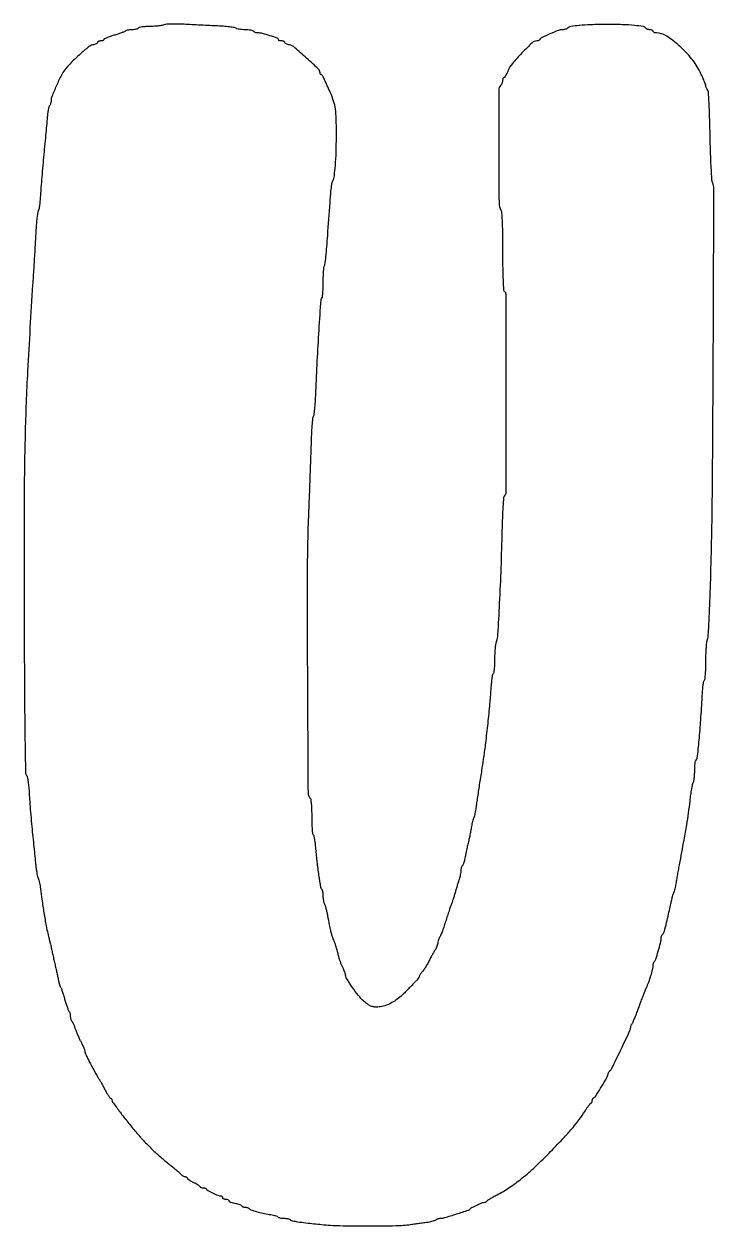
# Model space of a CAD drawing. Extents: x 0.9 to 37.3, y 0.9 to 64.5.
import ezdxf

# ---------------------------------------------------------------- set-up
doc = ezdxf.new("R2010")
doc.units = 0

msp = doc.modelspace()

# ---------------------------------------------------------------- linework, layer by layer
msp.add_lwpolyline([(8.255, 64.434141, -0.064905), (8.155495, 64.404432, -0.012544), (7.968998, 64.37902, -0.013154), (7.748465, 64.360444, -0.011807), (7.519163, 64.352617, 0.013842), (7.29833, 64.34418, 0.019885), (7.1037, 64.323544, 0.016175), (6.947996, 64.295573, 0.204566), (6.900333, 64.262, -0.154739), (6.862301, 64.229298, -0.037412), (6.782772, 64.202204, -0.034862), (6.682488, 64.183555, -0.028549), (6.573603, 64.177333, 0.02331), (6.462655, 64.172158, 0.025634), (6.356179, 64.156667, 0.026228), (6.267435, 64.134179, 0.10489), (6.218767, 64.106979, -0.083716), (6.161755, 64.071898, -0.007721), (6.006518, 64.011843, -0.009787), (5.817699, 63.946298, -0.007523), (5.609167, 63.881907, 0.011619), (5.40635, 63.817456, 0.018172), (5.235443, 63.751705, 0.012733), (5.101555, 63.690453, 0.286544), (5.08, 63.655928, -0.2184), (5.067493, 63.628661, -0.078249), (5.030258, 63.6056, -0.059497), (4.975504, 63.589885, -0.04018), (4.910667, 63.584667, 0.044077), (4.845845, 63.578941, 0.06388), (4.791075, 63.561772, 0.083673), (4.754025, 63.536516, 0.204147), (4.741333, 63.506727, -0.231198), (4.724851, 63.472987, -0.044812), (4.666169, 63.435174, -0.039366), (4.583458, 63.399798, -0.027321), (4.485453, 63.372587, 0.117358), (4.266655, 63.266935, 0.011918), (3.825008, 62.88937, 0.01593), (3.369234, 62.453545, 0.023797), (3.002395, 62.042248, 0.05708), (2.835787, 61.780423, 0.008769), (2.575314, 61.220081, 0.006709), (2.328746, 60.643619, 0.098002), (2.286, 60.427625, -0.035453), (2.28026, 60.346779, -0.033231), (2.263141, 60.265743, -0.034964), (2.238098, 60.195952, -0.088842), (2.208184, 60.151433, 0.131135), (2.175314, 60.092405, 0.013029), (2.139453, 59.932967, 0.015704), (2.107118, 59.737309, 0.011846), (2.08348, 59.520667, -0.001557), (2.056974, 59.220615, -0.000371), (2.010955, 58.721625, -0.000382), (1.957232, 58.148538, -0.000377), (1.902429, 57.573333, 0.001801), (1.848131, 56.985706, 0.00161), (1.795927, 56.3753, 0.001614), (1.752564, 55.826618, 0.005029), (1.728267, 55.456667, -0.008929), (1.707099, 55.168713, -0.010703), (1.67655, 54.89866, -0.009518), (1.641754, 54.673139, -0.067278), (1.608378, 54.567667, 0.07104), (1.575006, 54.459395, 0.008584), (1.540122, 54.211802, 0.010062), (1.509476, 53.914384, 0.008128), (1.488203, 53.594, -0.002051), (1.464241, 53.151882, -0.000469), (1.419936, 52.404169, -0.000485), (1.36722, 51.542355, -0.000472), (1.312374, 50.673, 0.002815), (1.046117, 46.112728, 0.006835), (0.914601, 42.7441, 0.005688), (0.862713, 39.031749, 0.001448), (0.864496, 33.010881, 0.000582), (0.881844, 29.028513, 0.002388), (0.906713, 26.613351, 0.000689), (0.935599, 24.857669, 0.170343), (0.989586, 24.71216, -0.126826), (1.030512, 24.625323, -0.010739), (1.071837, 24.379626, -0.013702), (1.107275, 24.080065, -0.010171), (1.130589, 23.747612, 0.005956), (1.156192, 23.332378, 0.00239), (1.200683, 22.765136, 0.002365), (1.254439, 22.154349, 0.002988), (1.310202, 21.59, -0.00015), (1.365974, 21.056529, -0.000164), (1.41977, 20.53881, -0.000153), (1.465515, 20.095855, -0.000819), (1.489982, 19.854333, 0.012328), (1.511727, 19.679841, 0.012116), (1.542148, 19.505612, 0.012075), (1.576181, 19.354305, 0.044348), (1.60833, 19.261667, -0.040424), (1.640489, 19.171292, -0.012355), (1.674481, 19.030156, -0.012279), (1.704871, 18.869621, -0.013131), (1.726575, 18.711333, 0.008854), (1.798701, 18.149666, 0.004235), (1.910227, 17.430694, 0.003865), (2.028397, 16.742669, 0.017065), (2.114899, 16.340667, -0.002044), (2.156984, 16.170162, -0.001314), (2.20446, 15.972102, -0.001321), (2.249898, 15.778044, -0.002483), (2.28541, 15.621, 0.001058), (2.32343, 15.450614, 0.000378), (2.378362, 15.207721, 0.000375), (2.439014, 14.941401, 0.000444), (2.496777, 14.689667, -0.001404), (2.552622, 14.444133, -0.001373), (2.607503, 14.196483, -0.001351), (2.654489, 13.978852, -0.005181), (2.681967, 13.843, 0.014633), (2.704934, 13.739549, 0.015115), (2.7337, 13.638742, 0.014992), (2.763809, 13.553128, 0.060522), (2.789776, 13.504333, -0.065439), (2.82027, 13.445652, -0.005403), (2.87744, 13.282877, -0.007156), (2.940986, 13.086286, -0.005454), (3.005118, 12.869333, 0.00738), (3.070067, 12.652691, 0.009689), (3.136082, 12.457033, 0.007508), (3.196608, 12.296135, 0.086171), (3.231646, 12.238567, -0.080419), (3.258685, 12.195262, -0.032932), (3.281333, 12.129532, -0.03152), (3.296815, 12.054306, -0.035002), (3.302, 11.980333, 0.035161), (3.307208, 11.90636, 0.031648), (3.32276, 11.831135, 0.033071), (3.345512, 11.765409, 0.080553), (3.372673, 11.7221, -0.066627), (3.408495, 11.668347, -0.008294), (3.468194, 11.54094, -0.009657), (3.533985, 11.386319, -0.007861), (3.59861, 11.218333, 0.009312), (3.66939, 11.035931, 0.006985), (3.753816, 10.837768, 0.007067), (3.83854, 10.653447, 0.016052), (3.908938, 10.517258, -0.014298), (3.968325, 10.403352, -0.016174), (4.018554, 10.290771, -0.01554), (4.054956, 10.192947, -0.080605), (4.064354, 10.136258, 0.101868), (4.086581, 10.030141, 0.009571), (4.19791, 9.786522, 0.00943), (4.367304, 9.450256, 0.00333), (4.622267, 8.974731, 0.00473), (4.687205, 8.858167, 0.006205), (4.748824, 8.753036, 0.004646), (4.802221, 8.666304, 0.057271), (4.826454, 8.636064, -0.068667), (4.851995, 8.602665, -0.002512), (4.930186, 8.463114, -0.004546), (5.020509, 8.296434, -0.003171), (5.119498, 8.106833, 0.010144), (5.220239, 7.920265, 0.015464), (5.315861, 7.763007, 0.010009), (5.400442, 7.638646, 0.242999), (5.436544, 7.62, -0.130445), (5.462014, 7.61324, -0.100659), (5.483714, 7.594227, -0.088504), (5.498309, 7.565786, -0.07453), (5.503333, 7.532263, 0.157917), (5.539067, 7.421943, 0.003217), (5.888434, 6.94571, 0.00777), (6.28936, 6.423647, 0.006912), (6.721993, 5.893286, 0.012524), (7.127289, 5.434093, 0.011852), (7.562414, 4.987044, 0.012011), (8.011666, 4.567522, 0.013934), (8.45932, 4.191, -0.004093), (8.673344, 4.01806, -0.004627), (8.87586, 3.848497, -0.004235), (9.045397, 3.701357, -0.025226), (9.129191, 3.6195, 0.035396), (9.189642, 3.562802, 0.034822), (9.257803, 3.514857, 0.036945), (9.323405, 3.481572, 0.099243), (9.374483, 3.471333, -0.063838), (9.415845, 3.466031, -0.081699), (9.450888, 3.450464, -0.098562), (9.474334, 3.427382, -0.150302), (9.482667, 3.400288, 0.225222), (9.499771, 3.364242, 0.020269), (9.581865, 3.302587, 0.023235), (9.690987, 3.234602, 0.015982), (9.820362, 3.167455, -0.014181), (9.949818, 3.100855, -0.020877), (10.059145, 3.034539, -0.01699), (10.142624, 2.974819, -0.229019), (10.159029, 2.942167, 0.234292), (10.171569, 2.917817, 0.069623), (10.209456, 2.89732, 0.053629), (10.26441, 2.883303, 0.035661), (10.329333, 2.878667, -0.036372), (10.394185, 2.873943, -0.054933), (10.448925, 2.859663, -0.071963), (10.486406, 2.838765, -0.233749), (10.498667, 2.813973, 0.281423), (10.537254, 2.750845, 0.008471), (10.825739, 2.609155, 0.013998), (11.111469, 2.48442, 0.0962), (11.261247, 2.455333, -0.099744), (11.293337, 2.448868, -0.098108), (11.320633, 2.430462, -0.097777), (11.338916, 2.40298, -0.098337), (11.345333, 2.370667, 0.191087), (11.358158, 2.338334, 0.088204), (11.395075, 2.310871, 0.068025), (11.449861, 2.292239, 0.048028), (11.514667, 2.286, -0.047439), (11.579475, 2.279837, -0.067426), (11.634258, 2.261423, -0.087586), (11.671192, 2.234288, -0.192951), (11.684, 2.202334, 0.264949), (11.704366, 2.166599, 0.037096), (11.783483, 2.127337, 0.034344), (11.89291, 2.091338, 0.022653), (12.022667, 2.064513, -0.019977), (12.152441, 2.038407, -0.030734), (12.26185, 2.004574, -0.031218), (12.342149, 1.96835, -0.277998), (12.361333, 1.936512, 0.198912), (12.37302, 1.908299, 0.085544), (12.40693, 1.884359, 0.065526), (12.457142, 1.868098, 0.045612), (12.516556, 1.862667, -0.033567), (12.580236, 1.858387, -0.032875), (12.643226, 1.845622, -0.034696), (12.696813, 1.826965, -0.095539), (12.729803, 1.804641, 0.108028), (12.857389, 1.722831, 0.01491), (13.157864, 1.62154, 0.017801), (13.500388, 1.530524, 0.022313), (13.823734, 1.47185, -0.015194), (13.981808, 1.445484, -0.02062), (14.122451, 1.411529, -0.018069), (14.234421, 1.375136, -0.168269), (14.27323, 1.343507, 0.166352), (14.307902, 1.315034, 0.032999), (14.385921, 1.291593, 0.031647), (14.484674, 1.275389, 0.024845), (14.593063, 1.27, -0.025342), (14.70401, 1.264373, -0.027727), (14.810488, 1.24754, -0.028697), (14.899023, 1.223075, -0.108695), (14.9479, 1.193542, 0.136258), (15.054088, 1.13701, 0.015968), (15.320329, 1.08679, 0.010623), (15.75861, 1.028038, 0.001816), (16.594667, 0.937071, 0.020668), (17.538982, 0.877105, 0.005618), (19.035245, 0.860869, 0.005069), (20.518501, 0.876477, 0.029842), (21.293667, 0.938878, 0.000012), (21.5454, 0.974358, 0.00001), (21.811721, 1.011906, 0.00001), (22.054604, 1.046159, 0.000029), (22.225, 1.070203, 0.017074), (22.360554, 1.094084, 0.019678), (22.487811, 1.126291, 0.01915), (22.592509, 1.16163, 0.09862), (22.6441, 1.194005, -0.077676), (22.686555, 1.223174, -0.036194), (22.748877, 1.247677, -0.034739), (22.819412, 1.264399, -0.040857), (22.887837, 1.27, 0.073561), (23.101879, 1.301662, 0.004493), (23.720235, 1.494774, 0.002871), (24.357588, 1.70417, 0.136686), (24.468667, 1.779327, -0.102939), (24.556477, 1.847674, -0.007962), (24.827809, 1.975516, -0.008169), (25.102625, 2.094324, -0.098243), (25.21524, 2.116667, 0.067352), (25.25022, 2.1214, 0.059684), (25.284255, 2.13532, 0.062826), (25.312275, 2.155876, 0.098856), (25.329444, 2.180167, -0.147318), (25.359533, 2.215119, -0.006095), (25.501421, 2.303153, -0.010129), (25.6749, 2.403142, -0.006972), (25.875264, 2.509672, 0.029689), (26.518072, 2.88984, 0.021899), (27.182782, 3.381894, 0.018737), (27.899531, 4.008626, 0.011345), (28.702, 4.800343, 0.003625), (29.43301, 5.566077, 0.012735), (29.887177, 6.0741, 0.018455), (30.218419, 6.494693, 0.017915), (30.52121, 6.942667, -0.009514), (30.617659, 7.09066, -0.012969), (30.710521, 7.220038, -0.009822), (30.792078, 7.32338, -0.128074), (30.831321, 7.351889, 0.117168), (30.858878, 7.371018, 0.064807), (30.88218, 7.404982, 0.059081), (30.897971, 7.44773, 0.059024), (30.903333, 7.493, -0.051935), (30.908049, 7.538274, -0.053877), (30.921986, 7.581018, -0.05973), (30.942508, 7.615085, -0.123391), (30.966833, 7.634111, 0.142945), (31.070466, 7.721788, 0.005421), (31.348301, 8.151649, 0.009033), (31.605041, 8.575244, 0.056031), (31.707356, 8.807542, -0.017075), (31.736546, 8.890835, -0.019756), (31.770112, 8.967907, -0.019201), (31.803298, 9.03033, -0.099954), (31.82906, 9.059333, 0.118867), (31.929451, 9.181241, 0.001213), (32.417348, 10.191635, 0.001285), (32.898562, 11.201032, 0.111026), (32.935333, 11.36459, -0.053036), (32.940693, 11.414974, -0.036205), (32.956858, 11.470291, -0.036485), (32.980537, 11.52197, -0.059144), (33.00861, 11.561233, 0.079228), (33.04751, 11.62051, 0.005466), (33.127879, 11.804571, 0.007677), (33.218353, 12.02758, 0.005691), (33.311732, 12.276667, -0.000954), (33.484534, 12.751239, -0.004154), (33.589779, 13.031342, -0.006461), (33.674825, 13.243869, -0.005797), (33.76838, 13.462, 0.01705), (33.892591, 13.770596, 0.013076), (34.007779, 14.115394, 0.011808), (34.096218, 14.431683, 0.060587), (34.119435, 14.612056, -0.030158), (34.124278, 14.683932, -0.030973), (34.137728, 14.754053, -0.032579), (34.157045, 14.813022, -0.101268), (34.179978, 14.847756, 0.117281), (34.257984, 14.974445, 0.006936), (34.394133, 15.40761, 0.009601), (34.513651, 15.83702, 0.061462), (34.542753, 16.060503, -0.03677), (34.548734, 16.134889, -0.040673), (34.565535, 16.205051, -0.044576), (34.589795, 16.261572, -0.131423), (34.618557, 16.292085, 0.11851), (34.650933, 16.324727, 0.027518), (34.687589, 16.393391, 0.026893), (34.722041, 16.479258, 0.023505), (34.748861, 16.572249, 0.000823), (34.857365, 17.03122, 0.00093), (34.96001, 17.472307, 0.000922), (35.046291, 17.849397, 0.003879), (35.095927, 18.076333, -0.011847), (35.121745, 18.185971, -0.008872), (35.155163, 18.305463, -0.00898), (35.190664, 18.4169, -0.020217), (35.222461, 18.499667, 0.029158), (35.253542, 18.5851, 0.01137), (35.286811, 18.706306, 0.01121), (35.31697, 18.839468, 0.013672), (35.33896, 18.965333, -0.005661), (35.364267, 19.125253, -0.001412), (35.409322, 19.386021, -0.001443), (35.462573, 19.684074, -0.00145), (35.517459, 19.981333, 0.001057), (35.762279, 21.301456, 0.004416), (35.900955, 22.097748, 0.006713), (35.99467, 22.717125, 0.005847), (36.076485, 23.368, -0.006807), (36.117177, 23.686767, -0.00869), (36.163765, 23.979247, -0.007006), (36.2103, 24.222065, -0.069855), (36.245025, 24.319351, 0.076357), (36.274913, 24.406635, 0.014958), (36.299389, 24.571277, 0.015555), (36.316348, 24.766728, 0.013863), (36.322, 24.970521, -0.013311), (36.327229, 25.166903, -0.019292), (36.343135, 25.339641, -0.015299), (36.365626, 25.47813, -0.209389), (36.393949, 25.51914, 0.23235), (36.458798, 25.622434, 0.002045), (36.55372, 26.569115, 0.00668), (36.643044, 27.649581, 0.004651), (36.716221, 28.871333, -0.008631), (36.737538, 29.185329, -0.012318), (36.768119, 29.463021, -0.008308), (36.802883, 29.691596, -0.153218), (36.83578, 29.7561, 0.16978), (36.867163, 29.822876, 0.006789), (36.891494, 30.094284, 0.011283), (36.908942, 30.421551, 0.007676), (36.914667, 30.794416, -0.008045), (36.920743, 31.172019, -0.010766), (36.939134, 31.514106, -0.008151), (36.965146, 31.797457, -0.102257), (36.997959, 31.899316, 0.115699), (37.033498, 32.020582, 0.001019), (37.084286, 32.983892, 0.003458), (37.132934, 34.095969, 0.002202), (37.174892, 35.390667, 0.00484), (37.256173, 39.828597, 0.001111), (37.304233, 47.323836, 0.000099), (37.337875, 55.748277, 0.111587), (37.261642, 56.091667, -0.095867), (37.228336, 56.222343, -0.002011), (37.191819, 56.893019, -0.0046), (37.15939, 57.680232, -0.003073), (37.1361, 58.581887, 0.002845), (37.11147, 59.552589, 0.006082), (37.079066, 60.301788, 0.002522), (37.042755, 60.901915, 0.181949), (37.002546, 60.990654, -0.055612), (36.9689, 61.032751, -0.038753), (36.940481, 61.086585, -0.039127), (36.921067, 61.143259, -0.063038), (36.914667, 61.193821, 0.09151), (36.901152, 61.267046, 0.006508), (36.824287, 61.46059, 0.008997), (36.72484, 61.689995, 0.006663), (36.606993, 61.940078, 0.057473), (36.157808, 62.643164, 0.039272), (35.502885, 63.329699, 0.038923), (34.815492, 63.855136, 0.144708), (34.298371, 64.008, -0.045682), (34.230352, 64.014228, -0.0656), (34.172867, 64.032871, -0.085626), (34.134048, 64.060319, -0.198678), (34.120667, 64.092667, 0.186414), (34.108181, 64.124991, 0.089706), (34.072393, 64.152462, 0.069539), (34.019217, 64.171086, 0.049547), (33.95633, 64.177333, -0.040923), (33.890098, 64.182763, -0.043331), (33.826935, 64.198905, -0.047488), (33.775585, 64.222563, -0.123267), (33.746607, 64.25077, 0.216906), (33.606674, 64.344469, 0.016097), (33.139114, 64.405901, 0.017625), (32.503142, 64.446151, 0.007899), (31.665333, 64.456338, 0.006609), (30.82018, 64.44209, 0.016922), (30.209526, 64.403007, 0.018864), (29.775639, 64.343862, 0.147003), (29.595233, 64.253328, -0.087166), (29.550947, 64.224114, -0.034417), (29.481904, 64.199657, -0.032761), (29.401949, 64.182938, -0.035174), (29.322381, 64.177333, 0.091645), (29.103678, 64.136908, 0.011928), (28.663077, 63.956099, 0.008363), (28.220111, 63.752949, 0.183238), (28.123444, 63.651574, -0.134832), (28.103241, 63.625926, -0.058972), (28.065306, 63.604321, -0.052344), (28.017005, 63.589626, -0.04772), (27.965159, 63.584667, 0.191718), (27.731906, 63.491817, 0.011619), (27.187234, 62.952008, 0.016701), (26.678822, 62.387597, 0.077332), (26.451668, 62.013324, -0.014309), (26.387374, 61.869254, -0.02143), (26.322391, 61.74778, -0.017452), (26.263106, 61.655078, -0.246553), (26.229308, 61.637333, 0.21071), (26.20357, 61.625983, 0.081231), (26.181772, 61.592566, 0.061843), (26.166937, 61.543279, 0.042234), (26.162, 61.484933, -0.058321), (26.15426, 61.418804, -0.038865), (26.130912, 61.346092, -0.038945), (26.096698, 61.27811, -0.059914), (26.056167, 61.226292, 0.19824), (25.957421, 60.987474, 0.000761), (25.960013, 57.968714, 0.00113), (25.973759, 55.005846, 0.12172), (26.071887, 54.620177, -0.10837), (26.111978, 54.478355, -0.00467), (26.138141, 53.958234, -0.006946), (26.156305, 53.286346, -0.003284), (26.162, 52.41923, 0.00313), (26.167353, 51.564184, 0.007017), (26.184593, 50.915087, 0.002808), (26.208461, 50.39887, 0.246149), (26.246667, 50.334333, -0.25969), (26.330122, 50.184808, -0.000148), (26.333351, 44.929369, -0.000178), (26.333159, 39.692346, -0.19881), (26.250122, 39.491988, 0.17912), (26.216464, 39.418777, 0.002503), (26.181133, 38.925009, 0.006629), (26.150358, 38.346708, 0.004272), (26.12931, 37.675888, -0.003351), (26.070974, 35.700531, -0.003913), (25.988334, 33.825798, -0.001858), (25.896172, 32.169728, -0.0641), (25.823494, 31.786322, 0.045034), (25.790664, 31.643113, 0.011231), (25.763585, 31.404245, 0.011386), (25.744899, 31.128461, 0.01122), (25.738667, 30.850756, -0.010607), (25.733052, 30.586116, -0.014808), (25.716014, 30.350017, -0.011129), (25.691959, 30.156879, -0.155784), (25.661552, 30.094767, 0.146941), (25.629077, 30.031236, 0.00857), (25.593236, 29.814123, 0.012396), (25.560952, 29.550102, 0.008767), (25.537274, 29.252333, -0.008022), (25.478671, 28.50119, -0.00312), (25.374464, 27.464106, -0.003135), (25.256697, 26.423146, -0.007532), (25.153019, 25.654, -0.000547), (25.111799, 25.38153, -0.000212), (25.054128, 25.004183, -0.00021), (24.991291, 24.595349, -0.000259), (24.932416, 24.214667, 0.001165), (24.876613, 23.849475, 0.001197), (24.823024, 23.487327, 0.001157), (24.778023, 23.173002, 0.005072), (24.753754, 22.987, -0.013766), (24.732698, 22.84492, -0.012137), (24.703094, 22.698075, -0.012285), (24.669928, 22.566971, -0.035685), (24.638445, 22.479, 0.030356), (24.606834, 22.393552, 0.011894), (24.573313, 22.27236, 0.011722), (24.543169, 22.139199, 0.014314), (24.521492, 22.013333, -0.011334), (24.496042, 21.860105, -0.003477), (24.450773, 21.629952, -0.003477), (24.396504, 21.372973, -0.003803), (24.340203, 21.124333, 0.002779), (24.283709, 20.877189, 0.002625), (24.228858, 20.624702, 0.002608), (24.182627, 20.400617, 0.009163), (24.156273, 20.255715, -0.022022), (24.133526, 20.146655, -0.026847), (24.102381, 20.047152, -0.027043), (24.067933, 19.968131, -0.138896), (24.035979, 19.933219, 0.128609), (24.007029, 19.902846, 0.046027), (23.98279, 19.84762, 0.041934), (23.96623, 19.7793, 0.038513), (23.960667, 19.707181, -0.032093), (23.955077, 19.620184, -0.013412), (23.936911, 19.504037, -0.013205), (23.910763, 19.380375, -0.016691), (23.879795, 19.267678, 0.002513), (23.839628, 19.136207, 0.000885), (23.783299, 18.947255, 0.000879), (23.722117, 18.739346, 0.001031), (23.664861, 18.542, -0.004176), (23.608231, 18.351302, -0.004296), (23.548944, 18.163381, -0.00416), (23.494791, 18.00134, -0.018164), (23.458508, 17.907, 0.017979), (23.417849, 17.801402, 0.002132), (23.337099, 17.563571, 0.002545), (23.243714, 17.279839, 0.002085), (23.146714, 16.975667, -0.004678), (23.050927, 16.680592, -0.007018), (22.961319, 16.425069, -0.003305), (22.880994, 16.210318, -0.139115), (22.851908, 16.171333, 0.129998), (22.826906, 16.139045, 0.015675), (22.794167, 16.054388, 0.017789), (22.761401, 15.949241, 0.013769), (22.733, 15.832667, -0.013179), (22.704744, 15.716091, -0.017073), (22.672416, 15.610946, -0.014859), (22.640276, 15.526112, -0.127653), (22.616076, 15.494, 0.091145), (22.585585, 15.459092, 0.004004), (22.503941, 15.319154, 0.00667), (22.410225, 15.150345, 0.004702), (22.309213, 14.958226, -0.00952), (22.20127, 14.757642, -0.009758), (22.086622, 14.562973, -0.009555), (21.980704, 14.398043, -0.039916), (21.9075, 14.3056, 0.019273), (21.850773, 14.239738, 0.023137), (21.802848, 14.173482, 0.022698), (21.768186, 14.114937, 0.122784), (21.759301, 14.079374, -0.187962), (21.723324, 13.987184, -0.002846), (21.324461, 13.558475, -0.008086), (20.935299, 13.158114, -0.025964), (20.658667, 12.909804, -0.038252), (20.385029, 12.721346, -0.036503), (20.081664, 12.573427, -0.038209), (19.776946, 12.477723, -0.057046), (19.499803, 12.446, -0.044119), (19.318467, 12.462032, -0.065247), (19.166446, 12.51017, -0.053887), (19.012346, 12.603519, -0.020828), (18.820067, 12.7635, -0.04014), (18.54093, 13.060178, -0.016939), (18.213568, 13.499094, -0.011986), (17.921172, 13.942488, -0.140672), (17.864667, 14.139356, 0.080159), (17.855879, 14.193816, 0.010602), (17.816667, 14.304261, 0.012071), (17.76383, 14.43409, 0.009859), (17.701264, 14.570385, -0.015594), (17.634771, 14.719725, -0.011464), (17.570128, 14.889007, -0.011608), (17.516316, 15.052132, -0.025177), (17.484303, 15.180129, 0.016373), (17.43485, 15.393761, 0.011293), (17.365543, 15.632258, 0.010764), (17.280935, 15.881776, 0.010564), (17.185166, 16.129, -0.028031), (17.129358, 16.289492, -0.013702), (17.075489, 16.499402, -0.008828), (17.012776, 16.799299, -0.002448), (16.925003, 17.272, 0.01016), (16.886872, 17.461059, 0.01089), (16.84187, 17.644064, 0.010501), (16.796562, 17.799347, 0.04942), (16.760113, 17.884684, -0.057197), (16.729032, 17.960696, -0.022091), (16.703062, 18.071756, -0.021528), (16.685268, 18.195798, -0.024863), (16.679333, 18.315073, 0.020588), (16.674673, 18.428193, 0.024727), (16.66068, 18.533762, 0.024579), (16.640471, 18.619928, 0.127802), (16.615833, 18.661618, -0.157765), (16.555141, 18.779628, -0.003375), (16.453036, 19.431698, -0.008182), (16.358341, 20.14377, -0.00845), (16.288139, 20.850957, 0.00985), (16.262062, 21.106371, 0.014562), (16.228284, 21.329017, 0.009682), (16.19171, 21.510326, 0.2024), (16.160351, 21.554454, -0.232987), (16.130901, 21.601489, -0.00615), (16.108312, 21.853754, -0.011679), (16.091996, 22.157564, -0.007573), (16.086667, 22.509397, 0.008149), (16.080481, 22.888926, 0.015116), (16.061143, 23.196344, 0.012865), (16.032901, 23.432989, 0.161607), (15.993064, 23.512402, -0.197414), (15.89145, 23.755733, -0.000184), (15.857802, 29.989112, -0.001873), (15.850692, 35.528333, -0.009554), (15.917134, 38.608, 0.000551), (15.956241, 39.595631, 0.000469), (15.995381, 40.637883, 0.000473), (16.029215, 41.586531, 0.001339), (16.050428, 42.248667, -0.005362), (16.071079, 42.763706, -0.007411), (16.101407, 43.225244, -0.004917), (16.136258, 43.610256, -0.086629), (16.169869, 43.730333, 0.082505), (16.203633, 43.847257, 0.00586), (16.239219, 44.185681, 0.008135), (16.270516, 44.592524, 0.006044), (16.292329, 45.042667, -0.003784), (16.362274, 46.63494, -0.003414), (16.45837, 48.281496, -0.000542), (16.565159, 49.892065, -0.182338), (16.615833, 50.003143, 0.173318), (16.641107, 50.056071, 0.006686), (16.66068, 50.275675, 0.011254), (16.674727, 50.540372, 0.007627), (16.679333, 50.842333, -0.007628), (16.68394, 51.144284, -0.011257), (16.697987, 51.40895, -0.006683), (16.717559, 51.628529, -0.17361), (16.742833, 51.681381, 0.170601), (16.770735, 51.738863, 0.001869), (16.819312, 52.177816, 0.00558), (16.868154, 52.688677, 0.003572), (16.914016, 53.282992, -0.000418), (17.036631, 55.014267, -0.005622), (17.089198, 55.647797, -0.014092), (17.131366, 55.991121, -0.070525), (17.186881, 56.176333, 0.075815), (17.26584, 56.450212, 0.012897), (17.322146, 56.991996, 0.012131), (17.360204, 57.70269, 0.006335), (17.374897, 58.589333, 0.007271), (17.365711, 59.452629, 0.028124), (17.322171, 59.986244, 0.041001), (17.229336, 60.40217, 0.032349), (17.064097, 60.833, -0.001784), (16.981108, 61.01523, -0.001413), (16.89265, 61.212809, -0.001428), (16.811617, 61.396598, -0.003562), (16.753739, 61.5315, 0.018472), (16.704743, 61.636912, 0.026654), (16.653197, 61.725837, 0.025111), (16.605281, 61.791714, 0.226705), (16.573999, 61.806667, -0.139045), (16.549593, 61.813587, -0.100048), (16.5288, 61.833039, -0.085574), (16.514797, 61.862133, -0.069569), (16.51, 61.896446, 0.203641), (16.428692, 62.087803, 0.006423), (15.798147, 62.680391, 0.008642), (15.164742, 63.240707, 0.123309), (14.896769, 63.374003, -0.028032), (14.801236, 63.400674, -0.040195), (14.720605, 63.435589, -0.046089), (14.663544, 63.473064, -0.228237), (14.647333, 63.506727, 0.204147), (14.634642, 63.536516, 0.083673), (14.597592, 63.561772, 0.06388), (14.542821, 63.578941, 0.044077), (14.478, 63.584667, -0.038984), (14.413158, 63.58973, -0.058094), (14.358408, 63.604996, -0.076384), (14.321104, 63.627379, -0.223063), (14.308667, 63.653871, 0.315595), (14.258525, 63.725399, 0.007918), (13.862551, 63.861983, 0.015505), (13.471352, 63.976727, 0.063661), (13.226722, 64.008, -0.043433), (13.154726, 64.014266, -0.044668), (13.085595, 64.032871, -0.048793), (13.02904, 64.060168, -0.118051), (12.996333, 64.092667, 0.184643), (12.953135, 64.125646, 0.025604), (12.841465, 64.152462, 0.02651), (12.700152, 64.171149, 0.019619), (12.542603, 64.177333, -0.018269), (12.383021, 64.183166, -0.022668), (12.235485, 64.200716, -0.021793), (12.115409, 64.225971, -0.133106), (12.060767, 64.256934, 0.160444), (11.993826, 64.290268, 0.006292), (11.717946, 64.326689, 0.010608), (11.385576, 64.359184, 0.007237), (11.006667, 64.382618, -0.000204), (10.575256, 64.403213, -0.000138), (10.082742, 64.427063, -0.000139), (9.606258, 64.450401, -0.000275), (9.228667, 64.469208, 0.009587), (8.90828, 64.479189, 0.011993), (8.610865, 64.475616, 0.010265), (8.363273, 64.461605, 0.085888)], format="xyb", close=True)

doc.saveas('drawing.dxf')
